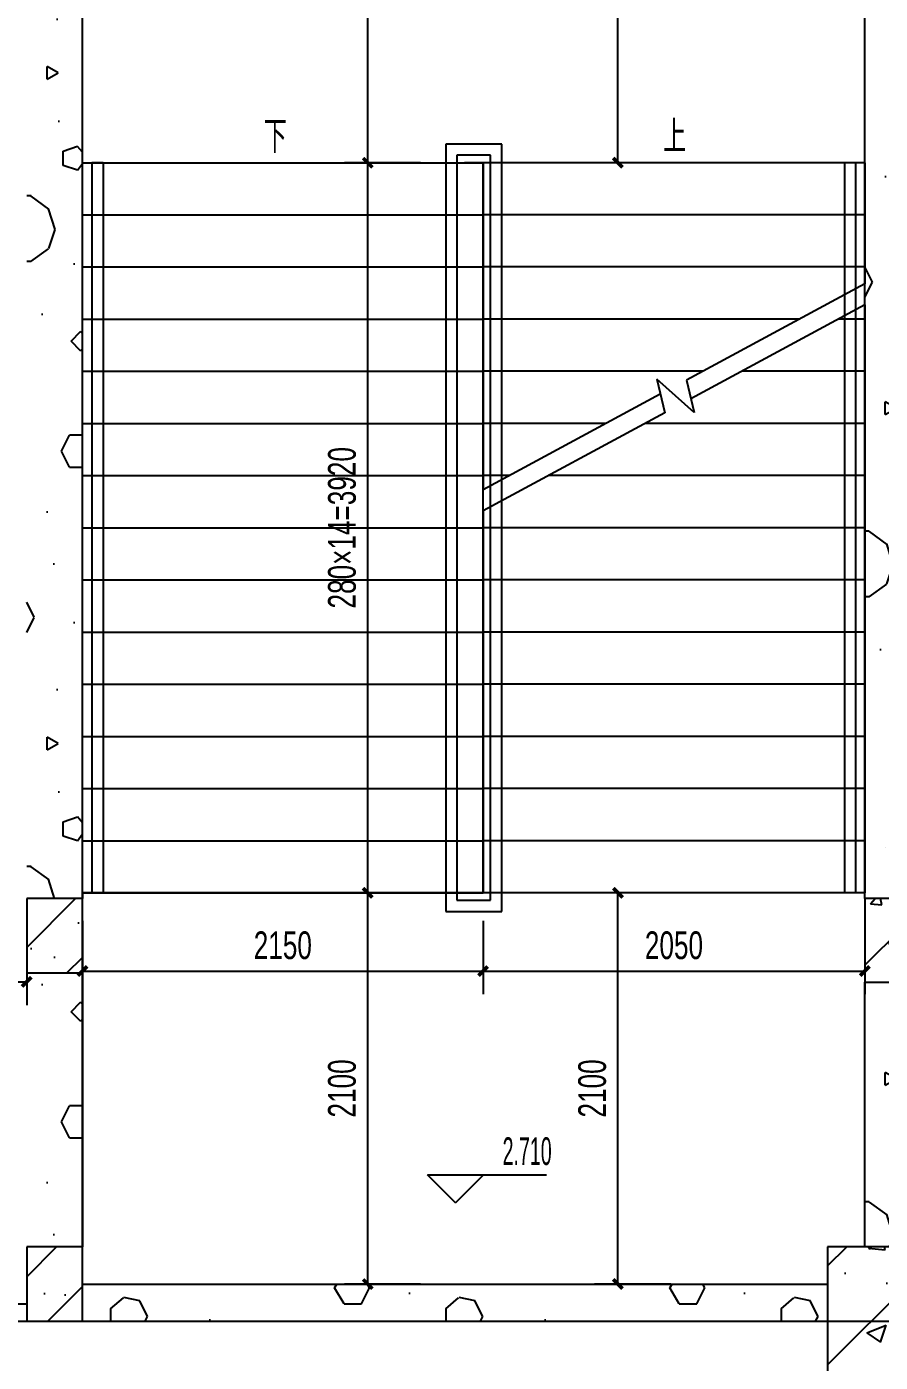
# Model space of a CAD drawing. Extents: x -26219 to 315419, y -160410 to -120810.
# Drawn here: x -17548 to -12966, y -153773 to -146602 of the extents above; entities that cross this region are included whole.
import ezdxf
from ezdxf.xclip import XClip

# ---------------------------------------------------------------- set-up
doc = ezdxf.new("R2010")
doc.units = 0
doc.header["$LTSCALE"] = 1000
doc.header["$MEASUREMENT"] = 0
doc.header["$XCLIPFRAME"] = 0
doc.linetypes.add('104-14# 核心筒$2$DOTE', pattern=[2.42, 2, -0.2, 0.02, -0.2])
for name, color, linetype in [('01-标注_尺寸', 124, 'Continuous'), ('01-标注_标高', 200, 'Continuous'), ('01-标注_符号', 200, 'Continuous'), ('02-TEXT_标注', 130, 'Continuous'), ('104-13#14# B1核心筒$0$A-E_楼梯', 171, 'Continuous'), ('104-14# 核心筒$0$A-E_栏杆', 232, 'Continuous'), ('104-14# 核心筒$0$A-E_电梯', 171, 'Continuous'), ('104-14# 核心筒$0$A_STR-砌块墙', 121, 'Continuous'), ('104-14# 核心筒$2$05-填充_天正', 26, 'Continuous'), ('104-14# 核心筒$2$A_AXIS-轴线', 36, '104-14# 核心筒$2$DOTE'), ('104-14# 核心筒$2$A_STR-砼柱', 51, 'Continuous')]:
    doc.layers.add(name, color=color, linetype=linetype)
doc.layers.add('B1幕墙$0$04-不打印_辅助线', color=165, linetype='Continuous', plot=False)
doc.styles.add('_TCH_DIM', font='ros.shx', dxfattribs={"width": 0.75, "bigfont": 'jd.shx'})
doc.styles.add('_TCH_DIM_T3', font='ros.shx', dxfattribs={"width": 0.705882, "bigfont": 'jd.shx'})
doc.dimstyles.new('_TCH_ARCH&&50', dxfattribs={"dimtxt": 148.75, "dimasz": 50, "dimexe": 125, "dimexo": 150, "dimgap": 63.125, "dimtad": 1, "dimdec": 0, "dimzin": 0, "dimdsep": 46, "dimtxsty": '_TCH_DIM_T3', "dimblk": 'ARCHTICK', "dimcen": 0.09, "dimclrt": 7, "dimazin": 2, "dimtfac": 1, "dimtdec": 0, "dimtix": 1, "dimtmove": 2, "dimatfit": 3, "dimfxl": 0, "dimtolj": 1, "dimtzin": 0, "dimarcsym": 0})
pattern_1 = [(0, (531, -549), (900, 1800), [0, -1800]), (0, (-522, -792), (900, 1800), [0, -1800]), (0, (63, -810), (900, 1800), [0, -1800]), (0, (702, -279), (900, 1800), [0, -1800]), (0, (-45, -900), (900, 1800), [0, -1800]), (0, (882, 855), (900, 1800), [0, -1800]), (0, (333, 711), (900, 1800), [0, -1800]), (0, (621, 486), (900, 1800), [0, -1800]), (0, (-846, 450), (900, 1800), [0, -1800]), (0, (36, 369), (900, 1800), [0, -1800]), (0, (-306, -90), (900, 1800), [0, -1800]), (0, (-288, -765), (900, 1800), [0, -1800]), (0, (387, -837), (900, 1800), [0, -1800]), (0, (882, -45), (900, 1800), [0, -1800]), (0, (-801, -324), (900, 1800), [0, -1800]), (0, (-648, -18), (900, 1800), [0, -1800]), (0, (54, -144), (900, 1800), [0, -1800]), (0, (-198, -405), (900, 1800), [0, -1800]), (0, (-342, 189), (900, 1800), [0, -1800]), (0, (-117, 864), (900, 1800), [0, -1800]), (0, (-729, -702), (900, 1800), [0, -1800]), (0, (261, 495), (900, 1800), [0, -1800]), (0, (-576, 522), (900, 1800), [0, -1800]), (0, (-720, 756), (900, 1800), [0, -1800]), (130.60129, (771.43, 291.43), (-4499.99995, 5400.00002), [79.025, -33111.333]), (18.43495, (642.86, 325.71), (4500, 1800), [81.316, -11302.884]), (90, (642.9, 248.6), (900, 1800), [77.143, -3522.857]), (161.56505, (720, 222.86), (-4500, 1799.9999), [81.316, -11302.884]), (53.1301, (720, 222.86), (900, 1800), [85.714, -8914.285]), (135, (788.6, -694.3), (-900, 1800), [72.73, -5018.438]), (45, (685.7, -694.3), (900, 1800), [72.73, -5018.438]), (135, (737.14, -745.7), (-900, 1800), [72.73, -5018.438]), (45, (737.14, -745.7), (900, 1800), [72.73, -5018.438]), (116.565, (-77.1, 514.3), (-0.0002, 3600), [95.831, -1916.63]), (180, (-120, 600), (-900, 1800), [102.857, -1697.143]), (63.435, (-265.7, 514.3), (8e-06, 3600), [95.831, -1916.63]), (116.565, (-222.9, 428.6), (-0.0002, 3600), [95.831, -1916.63]), (0, (-222.9, 428.6), (900, 1800), [102.857, -1697.143]), (63.435, (-120, 428.6), (8e-06, 3600), [95.831, -1916.63]), (107.10273, (600, -94.286), (-2699.999897, 9000.000015), [116.584, -48848.707]), (143.97263, (565.71, 17.14), (-17099.99978, 12599.99999), [116.584, -24366.06]), (180, (471.4, 85.7), (-900, 1800), [111.43, -1688.57]), (36.02737, (265.71, 17.14), (17099.99987, 12599.99986), [116.584, -24366.06]), (71.56505, (231.43, -85.7), (2700, 9000), [108.42, -11275.778]), (107.10273, (265.714, -197.14), (-2699.999897, 9000.000015), [116.584, -48848.707]), (143.97263, (360, -265.71), (-17099.99978, 12599.99999), [116.584, -24366.06]), (0, (360, -265.7), (900, 1800), [111.43, -1688.57]), (36.02737, (471.43, -265.71), (17099.99987, 12599.99986), [116.584, -24366.06]), (71.56505, (565.71, -197.14), (2700, 9000), [108.42, -11275.778]), (150.25512, (617.14, 745.71), (-2700, 1800), [69.105, -14442.96]), (90, (557.1, 711.4), (900, 1800), [68.571, -3531.428]), (29.74488, (557.14, 711.43), (2700, 1800), [69.105, -14442.96]), (116.565, (197.1, -531.4), (-0.0002, 3600), [95.831, -1916.63]), (168.69007, (154.29, -445.71), (-8100, 1799.99995), [87.412, -18269.056]), (41.185925, (0, -488.57), (22499.999864, 19799.99983), [91.116, -38177.406]), (90, (0, -574.3), (900, 1800), [85.714, -3514.285]), (138.81407, (68.57, -634.286), (-22499.9996, 19800.000126), [91.116, -38177.406]), (16.69924, (68.57, -634.286), (29699.999777, 8999.999906), [89.488, -37495.613]), (60.9454, (154.29, -608.57), (900, 1799.999984), [88.248, -36976.018]), (109.983106, (-557.14, 222.86), (-4500.000017, 12599.999967), [100.326, -42036.592]), (155.556045, (-591.43, 317.14), (-11700.000045, 5399.99989), [103.57, -43395.394]), (24.443955, (-780, 317.14), (11700.000006, 5399.999974), [103.57, -43395.394]), (70.01689, (-814.286, 222.86), (4500.000014, 12599.99997), [100.326, -42036.592]), (109.983106, (-780, 128.57), (-4500.000017, 12599.999967), [100.326, -42036.592]), (160.0169, (-685.71, 94.29), (-4500, 1799.99992), [100.326, -20968.132]), (19.9831, (-685.71, 94.29), (4499.99998, 1800), [100.326, -20968.132]), (70.01689, (-591.43, 128.57), (4500.000014, 12599.99997), [100.326, -42036.592]), (122.00538, (111.43, 60), (-900.00012, 1799.9999), [80.863, -16900.302]), (18.43495, (-8.57, 102.86), (4500, 1800), [81.316, -11302.884]), (90, (-8.6, 25.7), (900, 1800), [77.143, -3522.857]), (161.56505, (68.57, 0), (-4500, 1799.9999), [81.316, -11302.884]), (54.46232, (68.57, 0), (6299.99999, 8999.99999), [73.734, -30894.635]), (116.565, (-411.4, -377.1), (-0.0002, 3600), [95.831, -1916.63]), (180, (-454.3, -291.4), (-900, 1800), [94.286, -1705.714]), (59.03624, (-600, -377.14), (900, 1800), [99.96, -20891.466]), (120.96376, (-548.57, -462.86), (-900.00012, 1799.99992), [99.96, -20891.466]), (0, (-548.6, -462.9), (900, 1800), [94.286, -1705.714]), (63.435, (-454.3, -462.9), (8e-06, 3600), [95.831, -1916.63])]
pattern_2 = [(45, (0, 0), (-176.7767, 176.7767), []), (50, (0, 0), (717.2602, -62.752), [75, -825]), (355, (0, 0), (-138.7513, 752.192), [60, -660]), (100.4514, (59.8, -5.2), (578.5094, 689.4395), [63.74, -701.142]), (46.1842, (0, 200), (1067.241, -165.519), [112.5, -1237.5]), (96.6356, (88.9, 186.2), (934.663, 974.118), [95.61, -1051.713]), (351.1842, (0, 200), (934.662, 974.119), [90, -990]), (21, (100, 150), (596.907, -402.619), [75, -825]), (326, (100, 150), (243.3153, 725.15), [60, -660]), (71.4514, (149.74, 116.45), (840.2226, 322.5305), [63.74, -701.142]), (37.5, (0, 0), (12.15986, 332.89385), [0, -652, 0, -670, 0, -662.5]), (7.5, (0, 0), (263.0695, 394.4117), [0, -382, 0, -637, 0, -252.5]), (327.5, (-223, 0), (533.82244, -22.5549), [0, -250, 0, -780, 0, -1035]), (317.5, (-323, 0), (583.1862, 100.105), [0, -325, 0, -518, 0, -735])]

# ---------------------------------------------------------------- blocks, each defined once
blk = doc.blocks.new('104-14# 核心筒')
at = {"layer": '104-14# 核心筒$2$05-填充_天正'}
h = blk.add_hatch(dxfattribs=at)
h.set_pattern_fill('加气混凝土', color=256, scale=150, style=0)
h.set_pattern_definition(pattern_1)
h.paths.add_polyline_path([(27750, 99070), (28050, 99070), (28050, 106000), (27900, 106066.7), (27750, 106000)])
h = blk.add_hatch(dxfattribs=at)
h.set_pattern_fill('加气混凝土', color=256, scale=150, style=0)
h.set_pattern_definition(pattern_1)
h.paths.add_polyline_path([(32650, 105400), (32250, 105400), (32250, 103350), (32450, 103350), (32650, 103400)])
h = blk.add_hatch(dxfattribs=at)
h.set_pattern_fill('加气混凝土', color=256, scale=150, style=0)
h.set_pattern_definition(pattern_1)
h.paths.add_polyline_path([(32383.3, 103150), (32450, 103200), (32450, 103350), (32250, 103350), (32250, 103150)])
h = blk.add_hatch(dxfattribs=at)
h.set_pattern_fill('加气混凝土', color=256, scale=150, style=0)
h.set_pattern_definition(pattern_1)
h.paths.add_polyline_path([(32383.3, 101100), (32450, 101200), (32450, 103100), (32383.3, 103150), (32250, 103150), (32250, 101100)])
h = blk.add_hatch(dxfattribs=at)
h.set_pattern_fill('加气混凝土', color=256, scale=150, style=0)
h.set_pattern_definition(pattern_1)
h.paths.add_polyline_path([(32383.3, 99950), (32450, 100000), (32450, 101000), (32383.3, 101100), (32250, 101100), (32250, 99950)])
h = blk.add_hatch(dxfattribs=at)
h.set_pattern_fill('加气混凝土', color=256, scale=150, style=0)
h.set_pattern_definition(pattern_1)
h.paths.add_polyline_path([(32250, 99070), (32450, 99070), (32450, 99900), (32383.3, 99950), (32250, 99950)])
h = blk.add_hatch(dxfattribs=at)
h.set_pattern_fill('钢筋混凝土', color=256, scale=100, style=0)
h.set_pattern_definition(pattern_2)
h.paths.add_polyline_path([(27750, 98670), (28050, 98670), (28050, 99070), (27750, 99070)])
h = blk.add_hatch(dxfattribs=at)
h.set_pattern_fill('钢筋混凝土', color=256, scale=100, style=0)
h.set_pattern_definition(pattern_2)
h.paths.add_polyline_path([(32250, 98620), (32450, 98620), (32450, 99070), (32250, 99070)])
h = blk.add_hatch(dxfattribs=at)
h.set_pattern_fill('加气混凝土', color=256, scale=150, style=0)
h.set_pattern_definition(pattern_1)
h.paths.add_polyline_path([(28050, 98670), (27750, 98670), (27750, 97200), (28050, 97200)])
h = blk.add_hatch(dxfattribs=at)
h.set_pattern_fill('加气混凝土', color=256, scale=150, style=0)
h.set_pattern_definition(pattern_1)
h.paths.add_polyline_path([(32450, 98620), (32250, 98620), (32250, 97950), (32383.3, 97950), (32450, 98025)])
h = blk.add_hatch(dxfattribs=at)
h.set_pattern_fill('加气混凝土', color=256, scale=150, style=0)
h.set_pattern_definition(pattern_1)
h.paths.add_polyline_path([(32250, 97200), (32450, 97200), (32450, 97875), (32383.3, 97950), (32250, 97950)])
h = blk.add_hatch(dxfattribs=at)
h.set_pattern_fill('钢筋混凝土', color=256, scale=100, style=0)
h.set_pattern_definition(pattern_2)
h.paths.add_polyline_path([(27750, 96800), (28050, 96800), (28050, 97200), (27750, 97200)])
h = blk.add_hatch(dxfattribs=at)
h.set_pattern_fill('钢筋混凝土', color=256, scale=150, style=0)
h.set_pattern_definition([(45, (0, 0), (-265.165, 265.165), []), (50, (0, 0), (1075.89, -94.128), [112.5, -1237.5]), (355, (0, 0), (-208.127, 1128.288), [90, -990]), (100.4514, (89.7, -7.8), (867.764, 1034.159), [95.61, -1051.713]), (46.1842, (0, 300), (1600.862, -248.279), [168.75, -1856.25]), (96.6356, (133.4, 279.3), (1401.994, 1461.177), [143.415, -1577.57]), (351.1842, (0, 300), (1401.993, 1461.178), [135, -1485]), (21, (150, 225), (895.3606, -603.928), [112.5, -1237.5]), (326, (150, 225), (364.973, 1087.725), [90, -990]), (71.4514, (224.6, 174.7), (1260.334, 483.796), [95.61, -1051.713]), (37.5, (0, 0), (18.2398, 499.3408), [0, -978, 0, -1005, 0, -993.75]), (7.5, (0, 0), (394.6043, 591.6176), [0, -573, 0, -955.5, 0, -378.75]), (327.5, (-334.5, 0), (800.7337, -33.8323), [0, -375, 0, -1170, 0, -1552.5]), (317.5, (-484.5, 0), (874.7793, 150.1575), [0, -487.5, 0, -777, 0, -1102.5])])
h.paths.add_polyline_path([(32050, 96400), (32750, 96400), (32750, 97200), (32050, 97200)])
h = blk.add_hatch(dxfattribs=at)
h.set_pattern_fill('加气混凝土', color=256, scale=150, style=0)
h.set_pattern_definition(pattern_1)
h.paths.add_polyline_path([(27750, 96800), (27750, 97000), (23750, 97000), (23750, 96800)])
h = blk.add_hatch(dxfattribs=at)
h.set_pattern_fill('加气混凝土', color=256, scale=150, style=0)
h.set_pattern_definition(pattern_1)
h.paths.add_polyline_path([(32050, 96800), (32050, 97000), (28050, 97000), (28050, 96800)])
at = {"layer": '104-14# 核心筒$0$A-E_栏杆'}
for p, q in [((30300, 103120), (30000, 103120)), ((30000, 103120), (30000, 99000)), ((30300, 99000), (30300, 103120)), ((30240, 103060), (30060, 103060)), ((30060, 103060), (30060, 99060)), ((30240, 99060), (30240, 103060)), ((28100, 103020), (28100, 99100)), ((28160, 103020), (28100, 103020)), ((28160, 103020), (28160, 99100)), ((32140, 103020), (32140, 99100)), ((32200, 103020), (32140, 103020)), ((32200, 103020), (32200, 99100)), ((28160, 99100), (28100, 99100)), ((32200, 99100), (32140, 99100)), ((30060, 99060), (30240, 99060)), ((30000, 99000), (30300, 99000))]:
    blk.add_line(p, q, dxfattribs=at)
at = {"layer": '104-14# 核心筒$0$A-E_电梯'}
for p, q in [((28050, 99100), (28050, 103020)), ((28050, 103020), (30200, 103020)), ((30200, 103020), (30100, 103020)), ((30200, 103020), (30200, 101263.8)), ((32250, 103020), (30200, 103020)), ((30200, 99100), (30200, 103020)), ((32250, 103020), (32250, 102369.8)), ((28050, 102740), (30200, 102740)), ((32250, 102740), (30200, 102740)), ((28050, 102460), (30200, 102460)), ((32250, 102460), (30200, 102460)), ((32250, 102369.8), (31292.1, 101853)), ((32250, 102256.2), (31316, 101752.3)), ((32250, 102256.2), (32250, 99100)), ((28050, 102180), (30200, 102180)), ((31898.2, 102180), (30200, 102180)), ((32250, 102180), (32108.8, 102180)), ((28050, 101900), (30200, 101900)), ((31379.2, 101900), (30200, 101900)), ((32250, 101900), (31589.8, 101900)), ((31333.3, 101679.4), (31132.3, 101858.2)), ((31132.3, 101858.2), (31175.4, 101676.5)), ((31292.1, 101853), (31333.3, 101679.4)), ((31151.5, 101777.2), (30200, 101263.8)), ((31175.4, 101676.5), (30200, 101150.2)), ((28050, 101620), (30200, 101620)), ((30860.2, 101620), (30200, 101620)), ((32250, 101620), (31070.8, 101620)), ((28050, 101340), (30200, 101340)), ((30341.2, 101340), (30200, 101340)), ((32250, 101340), (30551.8, 101340)), ((30200, 101150.2), (30200, 99100)), ((28050, 101060), (30200, 101060)), ((32250, 101060), (30200, 101060)), ((28050, 100780), (30200, 100780)), ((32250, 100780), (30200, 100780)), ((28050, 100500), (30200, 100500)), ((32250, 100500), (30200, 100500)), ((28050, 100220), (30200, 100220)), ((32250, 100220), (30200, 100220)), ((28050, 99940), (30200, 99940)), ((32250, 99940), (30200, 99940)), ((28050, 99660), (30200, 99660)), ((32250, 99660), (30200, 99660)), ((28050, 99380), (30200, 99380)), ((32250, 99380), (30200, 99380)), ((28050, 99100), (30200, 99100)), ((28050, 99100), (28050, 99070)), ((32250, 99100), (28050, 99100)), ((32250, 99100), (30200, 99100)), ((32250, 99070), (32250, 99100)), ((28050, 98670), (28050, 97200)), ((32250, 97200), (32250, 98620)), ((28050, 97000), (32050, 97000))]:
    blk.add_line(p, q, dxfattribs=at)
at = {"layer": '104-14# 核心筒$0$A_STR-砌块墙'}
for p, q in [((28050, 99070), (28050, 106000)), ((32250, 103350), (32250, 105400)), ((32250, 103150), (32250, 103350)), ((32250, 101100), (32250, 103150)), ((32250, 99950), (32250, 101100)), ((32250, 99070), (32250, 99950)), ((28050, 97200), (28050, 98670)), ((32250, 97950), (32250, 98620)), ((32250, 97200), (32250, 97950)), ((28050, 97000), (32050, 97000)), ((23750, 96800), (27750, 96800)), ((28050, 96800), (32050, 96800))]:
    blk.add_line(p, q, dxfattribs=at)
at = {"layer": '104-14# 核心筒$2$A_AXIS-轴线'}
for p, q in [((-9370.1, 194900), (120259.9, 194900)), ((-9370.1, 185900), (120259.9, 185900)), ((-9370.1, 105800), (120259.9, 105800)), ((-9370.1, 96800), (120259.9, 96800))]:
    blk.add_line(p, q, dxfattribs=at)
at = {"layer": '104-14# 核心筒$2$A_STR-砼柱'}
for p, q in [((28050, 99070), (27750, 99070)), ((27750, 99070), (27750, 98670)), ((28050, 98670), (28050, 99070)), ((32450, 99070), (32250, 99070)), ((32250, 99070), (32250, 98620)), ((27750, 98670), (28050, 98670)), ((32250, 98620), (32450, 98620)), ((28050, 97200), (27750, 97200)), ((27750, 97200), (27750, 96800)), ((28050, 96800), (28050, 97200)), ((32750, 97200), (32050, 97200)), ((32050, 97200), (32050, 96400)), ((27750, 96800), (28050, 96800))]:
    blk.add_line(p, q, dxfattribs=at)
blk = doc.blocks.new('B1幕墙')
at = {"layer": 'B1幕墙$0$04-不打印_辅助线'}
blk.add_lwpolyline([(-19723.4, 110825.4), (-17951.5, 111952.4), (-14731.3, 106889.8), (-10015.2, 109889.5), (-6726.5, 109889.5), (-6726.5, 107689.5), (-6591.5, 107689.5), (-6591.5, 96729.1), (-3286.4, 91533.1), (-3400.3, 91460.7), (-609.5, 87073), (-44109.9, 59403.8), (-49479.8, 60532), (-116340.3, 165647.4), (-95570, 173811.9), (-95423.7, 173439.7), (-115742.4, 165452.7), (-49232.7, 60888.9), (-44187.1, 59828.8), (-1077.3, 87249.5), (-3868.2, 91637.2), (-3501.1, 91870.6)], dxfattribs=at)
blk = doc.blocks.new('104-13#14# B1核心筒')
at = {"layer": '104-13#14# B1核心筒$0$A-E_楼梯', "rotation": 57.54087654752239}
blk.add_blockref('B1幕墙', (289197.1, 8062.4), dxfattribs=at)
blk = doc.blocks.new('_ArchTick')
at = {"color": 0, "linetype": 'ByBlock', "const_width": 0.4}
blk.add_lwpolyline([(-0.5, -0.5), (0.5, 0.5)], dxfattribs=at)
blk = doc.blocks.new('*D507')
at = {"layer": '01-标注_尺寸', "color": 0, "lineweight": -2, "transparency": 16777216}
for p, q in [((-19598.4, -151402.4), (-19598.4, -151854.8)), ((-17548.4, -151402.4), (-17548.4, -151854.8)), ((-19598.4, -151729.8), (-17548.4, -151729.8))]:
    blk.add_line(p, q, dxfattribs=at)
at = {"layer": 'Defpoints', "color": 0, "transparency": 16777216}
for p in [(-19598.4, -151252.4), (-17548.4, -151252.4), (-17548.4, -151729.8)]:
    blk.add_point(p, dxfattribs=at)
at = {"layer": '01-标注_尺寸', "color": 0, "lineweight": -2, "transparency": 16777216, "xscale": 50, "yscale": 50, "zscale": 50, "rotation": 180}
blk.add_blockref('_ArchTick', (-19598.4, -151729.8), dxfattribs=at)
at = {"layer": '01-标注_尺寸', "color": 0, "lineweight": -2, "transparency": 16777216, "xscale": 50, "yscale": 50, "zscale": 50}
blk.add_blockref('_ArchTick', (-17548.4, -151729.8), dxfattribs=at)
at = {"layer": '01-标注_尺寸', "color": 7, "transparency": 16777216, "insert": (-18573.4, -151592.3), "char_height": 148.75, "attachment_point": 5, "style": '_TCH_DIM_T3'}
blk.add_mtext('\\A1;2050', dxfattribs=at)
blk = doc.blocks.new('*D510')
at = {"layer": '01-标注_尺寸', "color": 0, "lineweight": -2, "transparency": 16777216}
for p, q in [((-17248.4, -151402.4), (-17248.4, -151797.1)), ((-15098.4, -151402.4), (-15098.4, -151797.1)), ((-17248.4, -151672.1), (-15098.4, -151672.1))]:
    blk.add_line(p, q, dxfattribs=at)
at = {"layer": 'Defpoints', "color": 0, "transparency": 16777216}
for p in [(-17248.4, -151252.4), (-15098.4, -151252.4), (-15098.4, -151672.1)]:
    blk.add_point(p, dxfattribs=at)
at = {"layer": '01-标注_尺寸', "color": 0, "lineweight": -2, "transparency": 16777216, "xscale": 50, "yscale": 50, "zscale": 50, "rotation": 180}
blk.add_blockref('_ArchTick', (-17248.4, -151672.1), dxfattribs=at)
at = {"layer": '01-标注_尺寸', "color": 0, "lineweight": -2, "transparency": 16777216, "xscale": 50, "yscale": 50, "zscale": 50}
blk.add_blockref('_ArchTick', (-15098.4, -151672.1), dxfattribs=at)
at = {"layer": '01-标注_尺寸', "color": 7, "transparency": 16777216, "insert": (-16173.4, -151534.6), "char_height": 148.75, "attachment_point": 5, "style": '_TCH_DIM_T3'}
blk.add_mtext('\\A1;2150', dxfattribs=at)
blk = doc.blocks.new('*D511')
at = {"layer": '01-标注_尺寸', "color": 0, "lineweight": -2, "transparency": 16777216}
for p, q in [((-15098.4, -151402.4), (-15098.4, -151797.1)), ((-13048.4, -151402.4), (-13048.4, -151797.1)), ((-15098.4, -151672.1), (-13048.4, -151672.1))]:
    blk.add_line(p, q, dxfattribs=at)
at = {"layer": 'Defpoints', "color": 0, "transparency": 16777216}
for p in [(-15098.4, -151252.4), (-13048.4, -151252.4), (-13048.4, -151672.1)]:
    blk.add_point(p, dxfattribs=at)
at = {"layer": '01-标注_尺寸', "color": 0, "lineweight": -2, "transparency": 16777216, "xscale": 50, "yscale": 50, "zscale": 50, "rotation": 180}
blk.add_blockref('_ArchTick', (-15098.4, -151672.1), dxfattribs=at)
at = {"layer": '01-标注_尺寸', "color": 0, "lineweight": -2, "transparency": 16777216, "xscale": 50, "yscale": 50, "zscale": 50}
blk.add_blockref('_ArchTick', (-13048.4, -151672.1), dxfattribs=at)
at = {"layer": '01-标注_尺寸', "color": 7, "transparency": 16777216, "insert": (-14073.4, -151534.6), "char_height": 148.75, "attachment_point": 5, "style": '_TCH_DIM_T3'}
blk.add_mtext('\\A1;2050', dxfattribs=at)
blk = doc.blocks.new('*D661')
at = {"layer": '01-标注_尺寸', "color": 0, "lineweight": -2, "transparency": 16777216}
for p, q in [((-15434.1, -144552.4), (-15842.6, -144552.4)), ((-15717.6, -147332.4), (-15717.6, -144552.4)), ((-15434.1, -147332.4), (-15842.6, -147332.4))]:
    blk.add_line(p, q, dxfattribs=at)
at = {"layer": 'Defpoints', "color": 0, "transparency": 16777216}
for p in [(-15717.6, -144552.4), (-15284.1, -144552.4), (-15284.1, -147332.4)]:
    blk.add_point(p, dxfattribs=at)
at = {"layer": '01-标注_尺寸', "color": 0, "lineweight": -2, "transparency": 16777216, "xscale": 50, "yscale": 50, "zscale": 50}
for p, rotation in [((-15717.6, -144552.4), 90), ((-15717.6, -147332.4), 270)]:
    blk.add_blockref('_ArchTick', p, dxfattribs=dict(at, rotation=rotation))
at = {"layer": '01-标注_尺寸', "color": 7, "transparency": 16777216, "insert": (-15855.1, -145942.4), "char_height": 148.75, "attachment_point": 5, "rotation": 90, "style": '_TCH_DIM_T3'}
blk.add_mtext('\\A1;2780', dxfattribs=at)
blk = doc.blocks.new('*D662')
at = {"layer": '01-标注_尺寸', "color": 0, "lineweight": -2, "transparency": 16777216}
for p, q in [((-15434.1, -147332.4), (-15842.6, -147332.4)), ((-15717.6, -151252.4), (-15717.6, -147332.4)), ((-15434.1, -151252.4), (-15842.6, -151252.4))]:
    blk.add_line(p, q, dxfattribs=at)
at = {"layer": 'Defpoints', "color": 0, "transparency": 16777216}
for p in [(-15717.6, -147332.4), (-15284.1, -147332.4), (-15284.1, -151252.4)]:
    blk.add_point(p, dxfattribs=at)
at = {"layer": '01-标注_尺寸', "color": 0, "lineweight": -2, "transparency": 16777216, "xscale": 50, "yscale": 50, "zscale": 50}
for p, rotation in [((-15717.6, -147332.4), 90), ((-15717.6, -151252.4), 270)]:
    blk.add_blockref('_ArchTick', p, dxfattribs=dict(at, rotation=rotation))
at = {"layer": '01-标注_尺寸', "color": 7, "transparency": 16777216, "insert": (-15855.1, -149292.4), "char_height": 148.75, "attachment_point": 5, "rotation": 90, "style": '_TCH_DIM_T3'}
blk.add_mtext('\\A1;280×14=3920', dxfattribs=at)
blk = doc.blocks.new('*D663')
at = {"layer": '01-标注_尺寸', "color": 0, "lineweight": -2, "transparency": 16777216}
for p, q in [((-15434.1, -151252.4), (-15842.6, -151252.4)), ((-15717.6, -153352.4), (-15717.6, -151252.4)), ((-15434.1, -153352.4), (-15842.6, -153352.4))]:
    blk.add_line(p, q, dxfattribs=at)
at = {"layer": 'Defpoints', "color": 0, "transparency": 16777216}
for p in [(-15717.6, -151252.4), (-15284.1, -151252.4), (-15284.1, -153352.4)]:
    blk.add_point(p, dxfattribs=at)
at = {"layer": '01-标注_尺寸', "color": 0, "lineweight": -2, "transparency": 16777216, "xscale": 50, "yscale": 50, "zscale": 50}
for p, rotation in [((-15717.6, -151252.4), 90), ((-15717.6, -153352.4), 270)]:
    blk.add_blockref('_ArchTick', p, dxfattribs=dict(at, rotation=rotation))
at = {"layer": '01-标注_尺寸', "color": 7, "transparency": 16777216, "insert": (-15855.1, -152302.4), "char_height": 148.75, "attachment_point": 5, "rotation": 90, "style": '_TCH_DIM_T3'}
blk.add_mtext('\\A1;2100', dxfattribs=at)
blk = doc.blocks.new('*D1450')
at = {"layer": '01-标注_尺寸', "color": 0, "lineweight": -2, "transparency": 16777216}
for p, q in [((-14090.8, -144552.4), (-14499.3, -144552.4)), ((-14374.3, -147332.4), (-14374.3, -144552.4)), ((-14090.8, -147332.4), (-14499.3, -147332.4))]:
    blk.add_line(p, q, dxfattribs=at)
at = {"layer": 'Defpoints', "color": 0, "transparency": 16777216}
for p in [(-14374.3, -144552.4), (-13940.8, -144552.4), (-13940.8, -147332.4)]:
    blk.add_point(p, dxfattribs=at)
at = {"layer": '01-标注_尺寸', "color": 0, "lineweight": -2, "transparency": 16777216, "xscale": 50, "yscale": 50, "zscale": 50}
for p, rotation in [((-14374.3, -144552.4), 90), ((-14374.3, -147332.4), 270)]:
    blk.add_blockref('_ArchTick', p, dxfattribs=dict(at, rotation=rotation))
at = {"layer": '01-标注_尺寸', "color": 7, "transparency": 16777216, "insert": (-14511.8, -145942.4), "char_height": 148.75, "attachment_point": 5, "rotation": 90, "style": '_TCH_DIM_T3'}
blk.add_mtext('\\A1;2780', dxfattribs=at)
blk = doc.blocks.new('*D1451')
at = {"layer": '01-标注_尺寸', "color": 0, "lineweight": -2, "transparency": 16777216}
for p, q in [((-14090.8, -151252.4), (-14499.3, -151252.4)), ((-14374.3, -153352.4), (-14374.3, -151252.4)), ((-14090.8, -153352.4), (-14499.3, -153352.4))]:
    blk.add_line(p, q, dxfattribs=at)
at = {"layer": 'Defpoints', "color": 0, "transparency": 16777216}
for p in [(-14374.3, -151252.4), (-13940.8, -151252.4), (-13940.8, -153352.4)]:
    blk.add_point(p, dxfattribs=at)
at = {"layer": '01-标注_尺寸', "color": 0, "lineweight": -2, "transparency": 16777216, "xscale": 50, "yscale": 50, "zscale": 50}
for p, rotation in [((-14374.3, -151252.4), 90), ((-14374.3, -153352.4), 270)]:
    blk.add_blockref('_ArchTick', p, dxfattribs=dict(at, rotation=rotation))
at = {"layer": '01-标注_尺寸', "color": 7, "transparency": 16777216, "insert": (-14511.8, -152302.4), "char_height": 148.75, "attachment_point": 5, "rotation": 90, "style": '_TCH_DIM_T3'}
blk.add_mtext('\\A1;2100', dxfattribs=at)

msp = doc.modelspace()

# ---------------------------------------------------------------- linework, layer by layer
at = {"layer": '01-标注_标高'}
for p, q in [((-15246.8, -152915.8), (-15396.8, -152765.8)), ((-15396.8, -152765.8), (-14757.9, -152765.8)), ((-15246.8, -152915.8), (-15096.8, -152765.8))]:
    msp.add_line(p, q, dxfattribs=at)
at = {"layer": '01-标注_符号'}
for points in [[(-16223.4, -147332.4, 0, 0, 0), (-16223.4, -152302.4, 0, 0, 0), (-14073.4, -152302.4, 0, 0, 0), (-14073.4, -148882.4, 40, 0, 0), (-14073.4, -148732.4, 0, 0, 0)], [(-14073.4, -147332.4, 0, 0, 0), (-14073.4, -148302.4, 40, 0, 0), (-14073.4, -148452.4, 0, 0, 0)]]:
    msp.add_lwpolyline(points, format="xyseb", dxfattribs=at)

# ---------------------------------------------------------------- block references
ref = msp.add_blockref('104-13#14# B1核心筒', (-139122.3, -151768.8))
XClip(ref).set_block_clipping_path([(207512.3994327821, 11700.0000000345), (217199.994662753, 24900.0000103296)])
ref = msp.add_blockref('104-13#14# B1核心筒', (-148916.6, -148452.4))
XClip(ref).set_block_clipping_path([(125276.0952862577, 8700), (133799.9946632845, 19247.0136389195)])
ref = msp.add_blockref('104-14# 核心筒', (-14186.1, -342823.7))
XClip(ref).set_block_clipping_path([(106600, 188399.9997829867), (117200.2008833432, 201506.2882948874)])
ref = msp.add_blockref('104-14# 核心筒', (-27186.1, -253723.7))
XClip(ref).set_block_clipping_path([(106549.9999999962, 99299.9997836323), (117200.2008833428, 112250)])
ref = msp.add_blockref('104-14# 核心筒', (-45298.4, -250352.4))
XClip(ref).set_block_clipping_path([(21749.9999999867, 95940.5634616732), (34400.0000000036, 107500.0000000001)])
ref = msp.add_blockref('104-14# 核心筒', (-29679.9, -339452.4))
XClip(ref).set_block_clipping_path([(21000, 184300.0000000001), (34400.0000000036, 196600.0000000001)])

# ---------------------------------------------------------------- texts
at = {"layer": '02-TEXT_标注', "style": '_TCH_DIM'}
for s, height, width, p in [('下', 173.6, 0.75, (-16275.8, -147279.9)), ('上', 173.6, 0.75, (-14130.8, -147279.9)), ('2.710', 148.75, 0.529412, (-14993.4, -152713.3))]:
    msp.add_text(s, height=height, dxfattribs=dict(at, width=width)).set_placement(p)

# ---------------------------------------------------------------- dimensions: what is measured, and where the dimension line sits
at = {"layer": '01-标注_尺寸'}
for p1, p2, distance, picture, middle in [((-15284.1, -147332.4), (-15284.1, -144552.4), 433.5, '*D661', (-15855.1, -145942.4)), ((-13940.8, -147332.4), (-13940.8, -144552.4), 433.5, '*D1450', (-14511.8, -145942.4)), ((-19598.4, -151252.4), (-17548.4, -151252.4), -477.3, '*D507', (-18573.4, -151592.3)), ((-17248.4, -151252.4), (-15098.4, -151252.4), -419.7, '*D510', (-16173.4, -151534.6)), ((-15284.1, -153352.4), (-15284.1, -151252.4), 433.5, '*D663', (-15855.1, -152302.4)), ((-15098.4, -151252.4), (-13048.4, -151252.4), -419.7, '*D511', (-14073.4, -151534.6)), ((-13940.8, -153352.4), (-13940.8, -151252.4), 433.5, '*D1451', (-14511.8, -152302.4))]:
    dim = msp.add_aligned_dim(p1=p1, p2=p2, distance=distance, dimstyle='_TCH_ARCH&&50', dxfattribs=at)
    dim.commit()
    dim.dimension.update_dxf_attribs({"geometry": picture, "text_midpoint": middle})
dim = msp.add_aligned_dim(p1=(-15284.1, -151252.4), p2=(-15284.1, -147332.4), distance=433.5, text='280×14=3920', dimstyle='_TCH_ARCH&&50', dxfattribs=at)
dim.commit()
dim.dimension.update_dxf_attribs({"geometry": '*D662', "text_midpoint": (-15855.1, -149292.4)})

doc.saveas('drawing.dxf')
